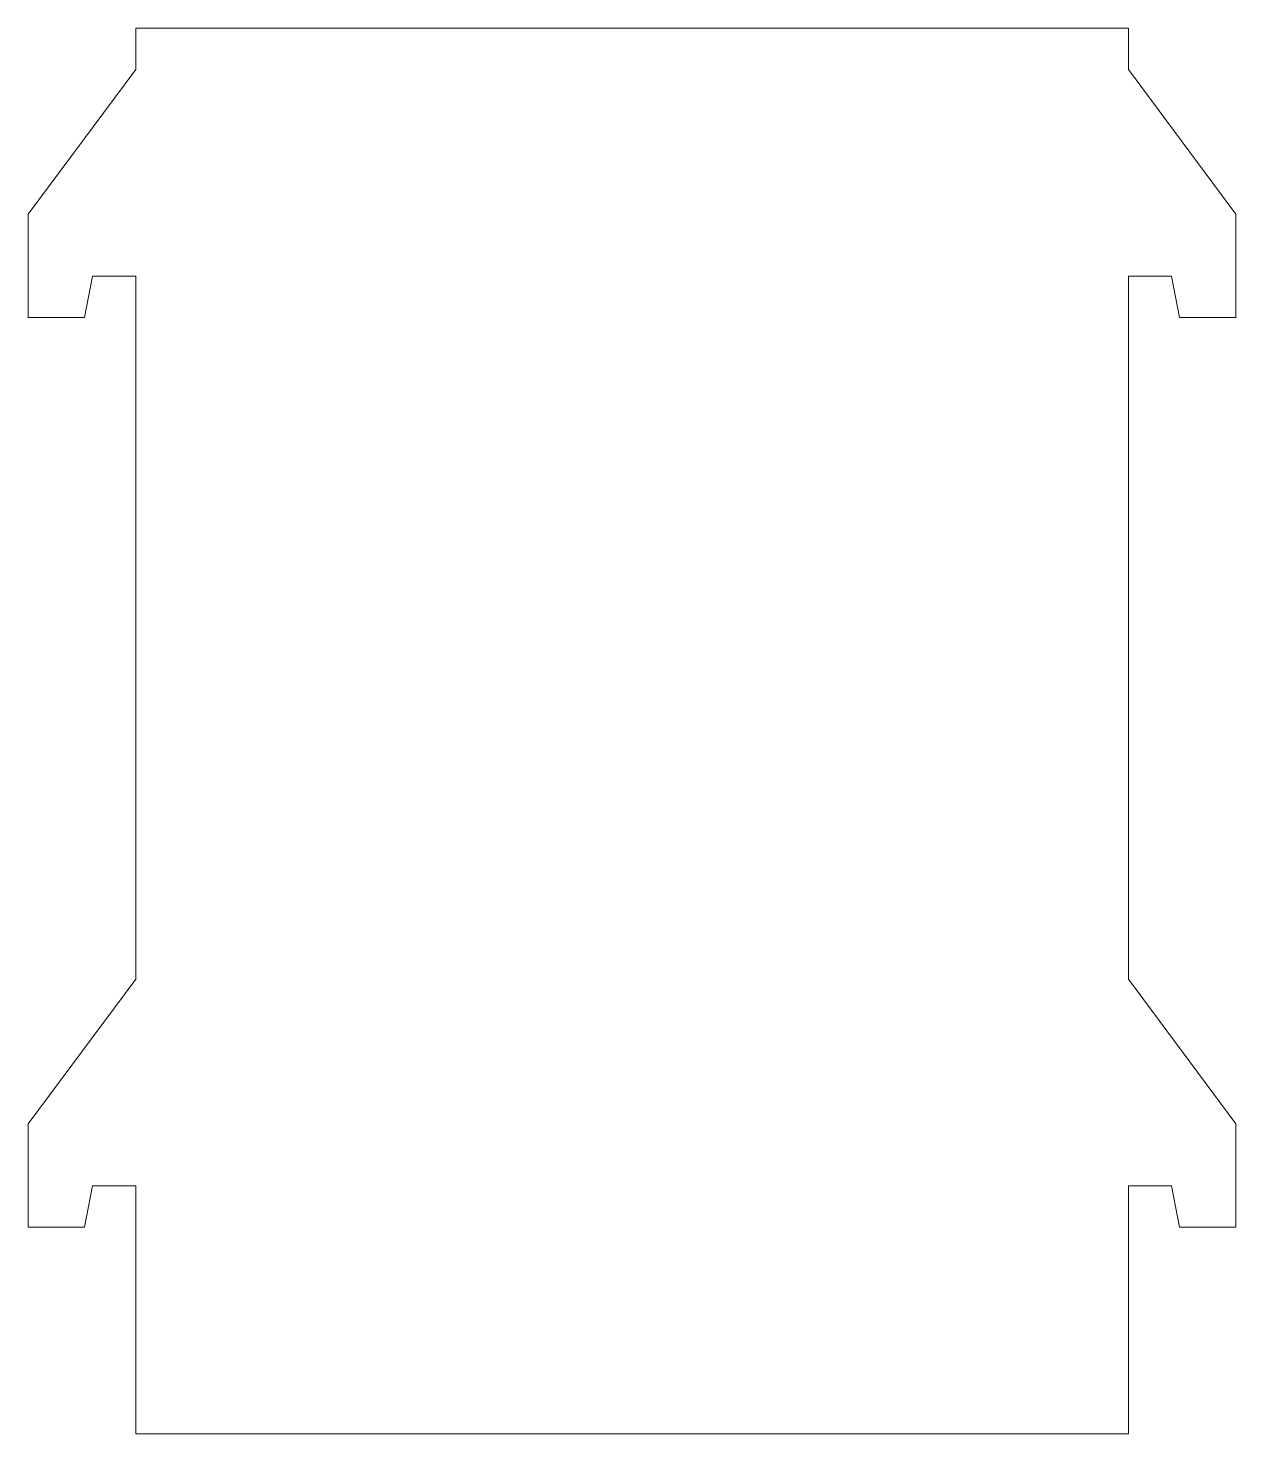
# Model space of a CAD drawing. Header units: inches. Extents: x 7 to 153, y -175 to -5.
import ezdxf

# ---------------------------------------------------------------- set-up
doc = ezdxf.new("R2010")
doc.units = ezdxf.units.IN
doc.header["$MEASUREMENT"] = 0
doc.layers.add('Layer 1', color=7, linetype='Continuous')

# ---------------------------------------------------------------- blocks, each defined once
blk = doc.blocks.new('block 3')
at = {"layer": 'Layer 1', "lineweight": 0}
blk.add_lwpolyline([(19.99, -35), (14.79, -35), (13.79, -40), (6.99, -40), (6.99, -27.5), (19.99, -10), (19.99, -5), (139.99, -5), (139.99, -10), (139.99, -10), (152.99, -27.5), (152.99, -40), (146.19, -40), (145.19, -35), (139.99, -35), (139.99, -35), (139.99, -120), (139.99, -120), (152.99, -137.5), (152.99, -150), (146.19, -150), (145.19, -145), (139.99, -145), (139.99, -145), (139.99, -175), (19.99, -175), (19.99, -145), (14.79, -145), (13.79, -150), (6.99, -150), (6.99, -137.5), (19.99, -120), (19.99, -35)], dxfattribs=at)
blk = doc.blocks.new('block 2')
at = {"layer": 'Layer 1'}
blk.add_blockref('block 3', (0, 0), dxfattribs=at)

msp = doc.modelspace()

# ---------------------------------------------------------------- block references
at = {"layer": 'Layer 1'}
msp.add_blockref('block 2', (0, 0), dxfattribs=at)

doc.saveas('drawing.dxf')
